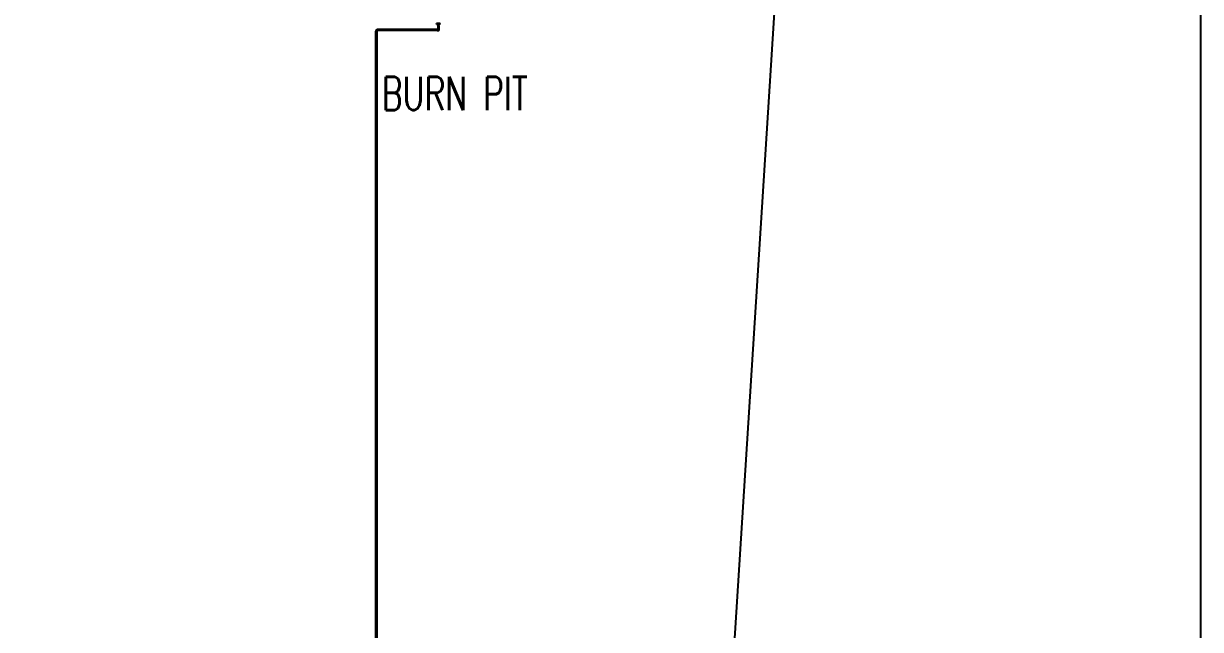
# Model space of a CAD drawing. Header units: inches. Extents: x 517790 to 538444, y 301815 to 302461.
# Drawn here: x 518004.25 to 518040.98, y 302351.12 to 302370.04 of the extents above; entities that cross this region are included whole.
import ezdxf
from ezdxf.enums import TextEntityAlignment as Align

# ---------------------------------------------------------------- set-up
doc = ezdxf.new("R2010")
doc.units = ezdxf.units.IN
doc.header["$MEASUREMENT"] = 0
for name, color, linetype in [('电缆敷设层', 1, 'Continuous'), ('硅胶总平面底图 工艺装置区', 253, 'Continuous'), ('硅胶总平面底图0804', 253, 'Continuous')]:
    doc.layers.add(name, color=color, linetype=linetype)
doc.styles.add('HZTXTS', font='SIMPLEXS.shx', dxfattribs={"width": 0.7, "height": 800, "bigfont": 'HZTXT.shx'})

msp = doc.modelspace()

# ---------------------------------------------------------------- linework, layer by layer
at = {"layer": '电缆敷设层', "color": 7, "ltscale": 10}
msp.add_lwpolyline([(517796.523, 302440.089), (518040.979, 302440.089), (518040.979, 302270.842), (517796.523, 302270.842)], close=True, dxfattribs=at)
at = {"layer": '硅胶总平面底图 工艺装置区', "color": 253, "linetype": 'Continuous', "lineweight": -3}
for p, q in [((518015.293, 302369.856), (518015.293, 302369.821)), ((518015.293, 302369.821), (518015.293, 302369.856)), ((518017.155, 302369.856), (518015.293, 302369.856)), ((518015.293, 302369.839), (518015.293, 302369.839)), ((518015.293, 302369.839), (518015.293, 302369.839)), ((518015.293, 302369.839), (518017.155, 302369.839)), ((518017.155, 302369.821), (518015.293, 302369.821)), ((518017.194, 302370.041), (518017.138, 302370.041)), ((518017.138, 302370.028), (518017.138, 302370.041)), ((518017.194, 302370.028), (518017.138, 302370.028)), ((518017.155, 302369.821), (518017.155, 302369.856)), ((518017.155, 302369.856), (518017.155, 302369.839)), ((518017.177, 302369.856), (518017.155, 302369.856)), ((518017.155, 302369.839), (518017.155, 302369.839)), ((518017.155, 302369.839), (518017.155, 302369.839)), ((518017.155, 302369.839), (518017.177, 302369.839)), ((518017.155, 302369.839), (518017.155, 302369.821)), ((518017.155, 302369.821), (518017.194, 302369.821)), ((518017.177, 302369.985), (518017.177, 302370.028)), ((518017.211, 302369.985), (518017.177, 302369.985)), ((518017.177, 302369.985), (518017.177, 302369.878)), ((518017.194, 302369.985), (518017.177, 302369.985)), ((518017.177, 302369.878), (518017.211, 302369.878)), ((518017.177, 302369.839), (518017.177, 302369.878)), ((518017.211, 302369.878), (518017.177, 302369.878)), ((518017.177, 302369.839), (518017.194, 302369.839)), ((518017.194, 302370.041), (518017.194, 302369.985)), ((518017.25, 302370.041), (518017.194, 302370.041)), ((518017.25, 302370.028), (518017.194, 302370.028)), ((518017.194, 302369.878), (518017.194, 302369.985)), ((518017.211, 302369.985), (518017.194, 302369.985)), ((518017.194, 302369.878), (518017.194, 302369.878)), ((518017.194, 302369.878), (518017.194, 302369.878)), ((518017.194, 302369.839), (518017.194, 302369.878)), ((518017.211, 302369.985), (518017.211, 302370.028)), ((518017.211, 302369.985), (518017.211, 302369.878)), ((518017.211, 302369.878), (518017.211, 302369.839)), ((518017.25, 302370.028), (518017.25, 302370.041)), ((518015.271, 302369.799), (518015.237, 302369.799)), ((518015.237, 302369.799), (518015.237, 302340.13)), ((518015.237, 302369.799), (518015.271, 302369.799)), ((518015.254, 302340.13), (518015.254, 302369.799)), ((518015.254, 302369.799), (518015.254, 302369.799)), ((518015.254, 302369.799), (518015.254, 302369.799)), ((518015.271, 302369.799), (518015.271, 302340.13))]:
    msp.add_line(p, q, dxfattribs=at)
for centre, radius, start, end in [((518015.293, 302369.799), 0.0566, 90, 180), ((518015.293, 302369.799), 0.0394, 90, 180), ((518015.293, 302369.799), 0.0221, 90, 180), ((518017.194, 302369.839), 0.0173, 180, 0), ((518017.194, 302369.839), 0.0173, 180, 0)]:
    msp.add_arc(centre, radius, start, end, dxfattribs=at)
at = {"layer": '硅胶总平面底图0804', "color": 9, "lineweight": -3, "ltscale": 200}
msp.add_lwpolyline([(517945.437, 302428.562), (518035.811, 302423.601), (518033.707, 302397.643), (518029.416, 302397.837), (518026.111, 302345.743), (518022.062, 302273.167), (517956.511, 302277.58)], dxfattribs=at)

# ---------------------------------------------------------------- texts
at = {"layer": '硅胶总平面底图0804', "color": 253, "linetype": 'Continuous', "lineweight": 20, "style": 'HZTXTS', "width": 0.7}
msp.add_text('BURN PIT', height=1.0333, dxfattribs=at).set_placement((518017.708, 302367.342), align=Align.CENTER)

doc.saveas('drawing.dxf')
